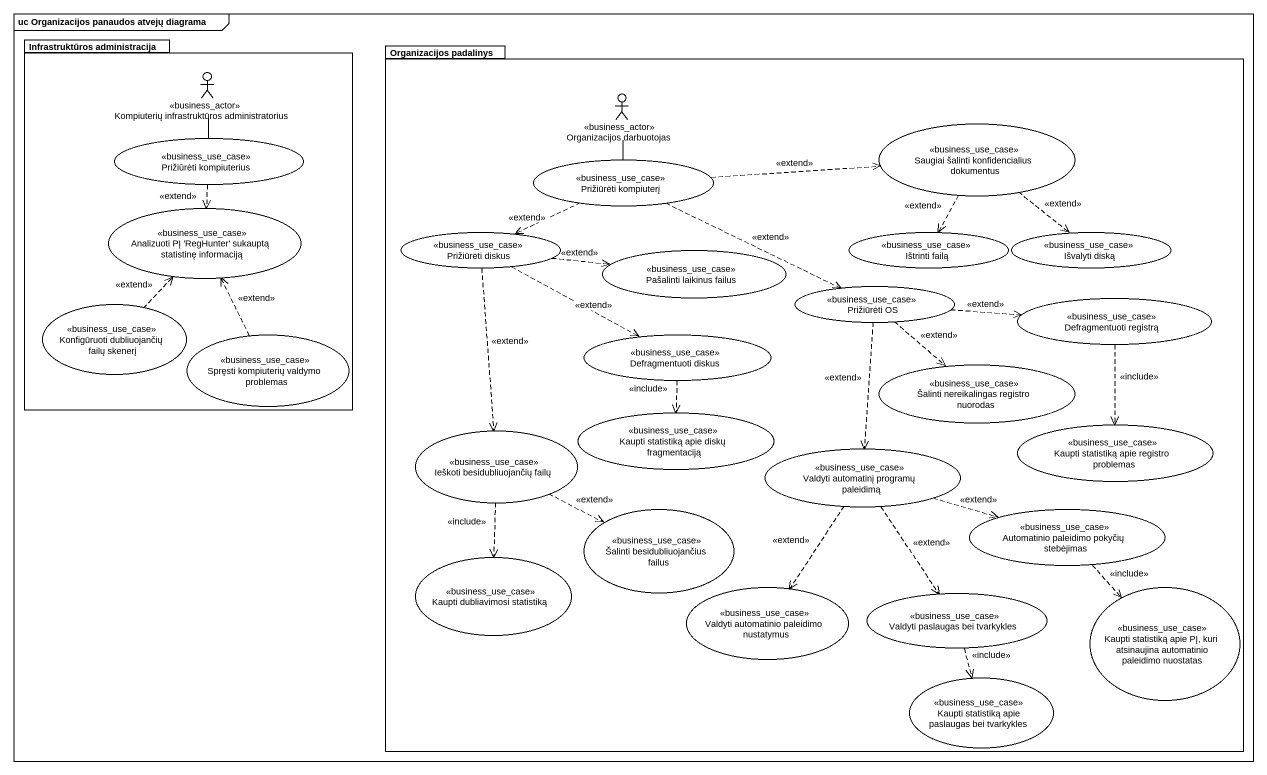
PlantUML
@startuml
mainframe uc Organizacijos panaudos atvejų diagrama
package "Infrastruktūros administracija" as Infrastruktūros {
  actor "Kompiuterių infrastruktūros administratorius" as Kompiuterių_infrastruktūros <<business_actor>>
  usecase "Prižiūrėti kompiuterius" as Prižiūrėti_kompiuterius <<business_use_case>>
  usecase "Analizuoti PĮ 'RegHunter' sukauptą statistinę informaciją" as Analizuoti_PĮ_RegHunter <<business_use_case>>
  usecase "Konfigūruoti dubliuojančių failų skenerį" as Konfigūruoti_dubliuojančių <<business_use_case>>
  usecase "Spręsti kompiuterių valdymo problemas" as Spręsti_kompiuterių_valdymo <<business_use_case>>
}
package "Organizacijos padalinys" as Organizacijos_padalinys {
  actor "Organizacijos darbuotojas" as Organizacijos_darbuotojas <<business_actor>>
  usecase "Saugiai šalinti konfidencialius dokumentus" as Saugiai_šalinti <<business_use_case>>
  usecase "Prižiūrėti kompiuterį" as Prižiūrėti_kompiuterį <<business_use_case>>
  usecase "Prižiūrėti diskus" as Prižiūrėti_diskus <<business_use_case>>
  usecase "Ištrinti failą" as Ištrinti_failą <<business_use_case>>
  usecase "Išvalyti diską" as Išvalyti_diską <<business_use_case>>
  usecase "Pašalinti laikinus failus" as Pašalinti_laikinus_failus <<business_use_case>>
  usecase "Prižiūrėti OS" as Prižiūrėti_OS <<business_use_case>>
  usecase "Defragmentuoti registrą" as Defragmentuoti_registrą <<business_use_case>>
  usecase "Defragmentuoti diskus" as Defragmentuoti_diskus <<business_use_case>>
  usecase "Šalinti nereikalingas registro nuorodas" as Šalinti_nereikalingas <<business_use_case>>
  usecase "Ieškoti besidubliuojančių failų" as Ieškoti_besidubliuojančių <<business_use_case>>
  usecase "Kaupti statistiką apie diskų fragmentaciją" as Kaupti_statistiką_apie <<business_use_case>>
  usecase "Kaupti statistiką apie registro problemas" as Kaupti_statistiką_apie_2 <<business_use_case>>
  usecase "Valdyti automatinį programų paleidimą" as Valdyti_automatinį_programų <<business_use_case>>
  usecase "Šalinti besidubliuojančius failus" as Šalinti_besidubliuojančius <<business_use_case>>
  usecase "Automatinio paleidimo pokyčių stebėjimas" as Automatinio_paleidimo <<business_use_case>>
  usecase "Kaupti dubliavimosi statistiką" as Kaupti_dubliavimosi <<business_use_case>>
  usecase "Valdyti automatinio paleidimo nustatymus" as Valdyti_automatinio <<business_use_case>>
  usecase "Kaupti statistiką apie PĮ, kuri atsinaujina automatinio paleidimo nuostatas" as Kaupti_statistiką_apie_PĮ <<business_use_case>>
  usecase "Valdyti paslaugas bei tvarkykles" as Valdyti_paslaugas_bei <<business_use_case>>
  usecase "Kaupti statistiką apie paslaugas bei tvarkykles" as Kaupti_statistiką_apie_3 <<business_use_case>>
}
Kompiuterių_infrastruktūros -- Prižiūrėti_kompiuterius
Organizacijos_darbuotojas -- Prižiūrėti_kompiuterį
Saugiai_šalinti ..> Ištrinti_failą : <<extend>>
Saugiai_šalinti ..> Išvalyti_diską : <<extend>>
Prižiūrėti_kompiuterius ..> Analizuoti_PĮ_RegHunter : <<extend>>
Prižiūrėti_kompiuterį .right.> Saugiai_šalinti : <<extend>>
Prižiūrėti_kompiuterį .left.> Prižiūrėti_diskus : <<extend>>
Prižiūrėti_kompiuterį .right.> Prižiūrėti_OS : <<extend>>
Prižiūrėti_diskus .right.> Pašalinti_laikinus_failus : <<extend>>
Prižiūrėti_diskus .right.> Defragmentuoti_diskus : <<extend>>
Prižiūrėti_diskus ..> Ieškoti_besidubliuojančių : <<extend>>
Konfigūruoti_dubliuojančių .up.> Analizuoti_PĮ_RegHunter : <<extend>>
Prižiūrėti_OS .right.> Defragmentuoti_registrą : <<extend>>
Prižiūrėti_OS ..> Šalinti_nereikalingas : <<extend>>
Prižiūrėti_OS ..> Valdyti_automatinį_programų : <<extend>>
Defragmentuoti_registrą ..> Kaupti_statistiką_apie_2 : <<include>>
Spręsti_kompiuterių_valdymo .up.> Analizuoti_PĮ_RegHunter : <<extend>>
Defragmentuoti_diskus ..> Kaupti_statistiką_apie : <<include>>
Ieškoti_besidubliuojančių .right.> Šalinti_besidubliuojančius : <<extend>>
Ieškoti_besidubliuojančių ..> Kaupti_dubliavimosi : <<include>>
Valdyti_automatinį_programų .right.> Automatinio_paleidimo : <<extend>>
Valdyti_automatinį_programų ..> Valdyti_automatinio : <<extend>>
Valdyti_automatinį_programų ..> Valdyti_paslaugas_bei : <<extend>>
Automatinio_paleidimo ..> Kaupti_statistiką_apie_PĮ : <<include>>
Valdyti_paslaugas_bei ..> Kaupti_statistiką_apie_3 : <<include>>
@enduml
